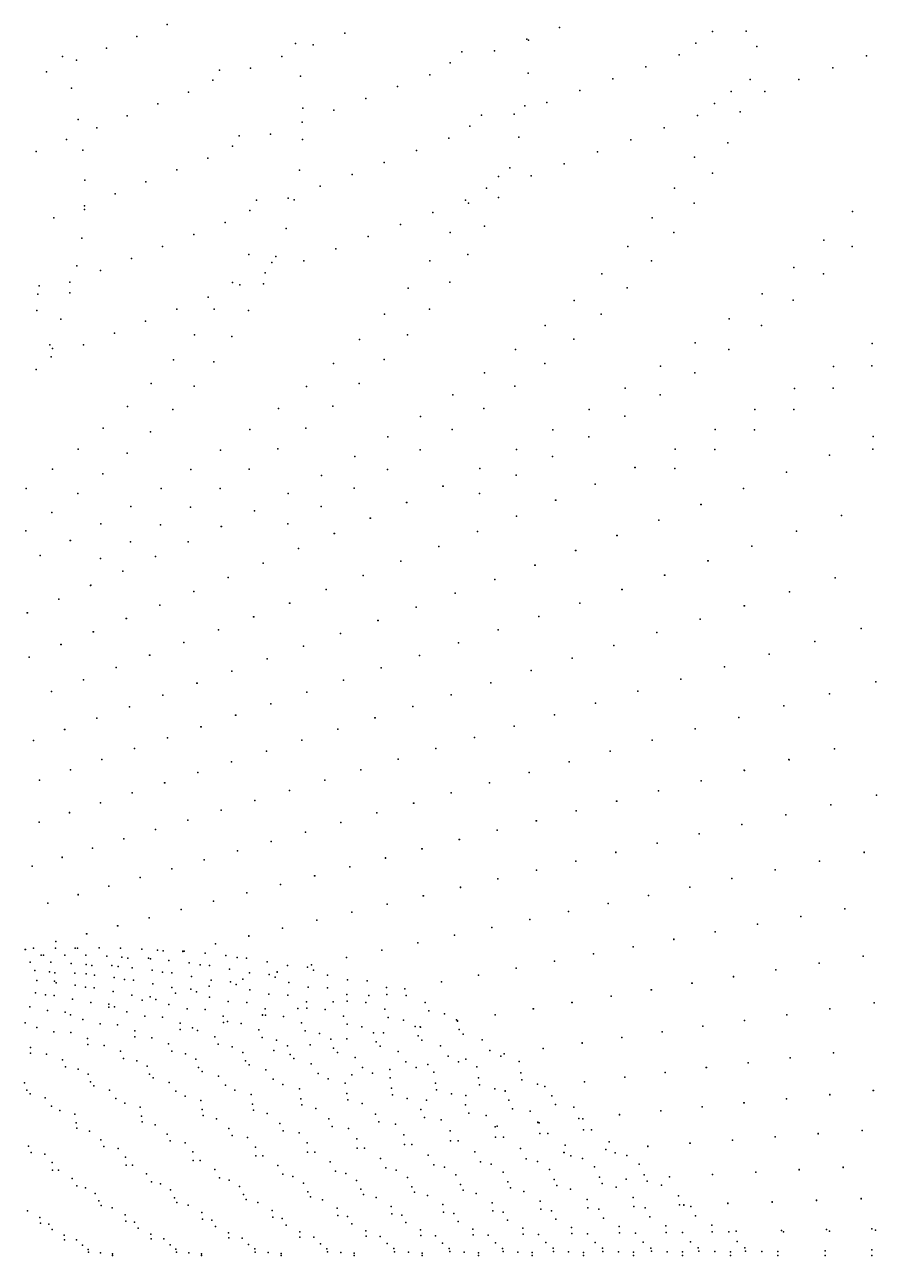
# Model space of a CAD drawing. Extents: x 0 to 4.6, y -1.66 to 1.66.
# Drawn here: x 1.151 to 1.725, y 0 to 0.83 of the extents above; entities that cross this region are included whole.
import ezdxf

# ---------------------------------------------------------------- set-up
doc = ezdxf.new("R2010")
doc.units = 0
doc.layers.get('0').update_dxf_attribs({"linetype": 'CONTINUOUS'})

msp = doc.modelspace()

# ---------------------------------------------------------------- linework, layer by layer
at = {"color": 2}
for p in [(1.24703, 0.82983, 12.756), (1.2265, 0.82186, 12.756), (1.36673, 0.82417, 13.456), (1.51153, 0.82781, 14.156), (1.61478, 0.82523, 14.856), (1.63733, 0.82544, 14.856), (1.20608, 0.81388, 12.756), (1.33355, 0.81707, 17.656), (1.34548, 0.81626, 13.456), (1.48954, 0.81995, 14.156), (1.49075, 0.81936, 19.056), (1.60351, 0.81742, 14.856), (1.64464, 0.8151, 20.456), (1.17638, 0.80829, 16.256), (1.18576, 0.8059, 12.756), (1.32432, 0.80835, 13.456), (1.44581, 0.81154, 14.156), (1.46764, 0.81209, 14.156), (1.59229, 0.8094, 14.856), (1.7187, 0.80871, 15.556), (1.16555, 0.79791, 12.756), (1.28229, 0.79917, 13.456), (1.30325, 0.80043, 13.456), (1.43793, 0.80408, 14.156), (1.49045, 0.79699, 19.756), (1.56987, 0.80139, 14.856), (1.69578, 0.80074, 15.556), (1.27789, 0.79242, 13.456), (1.33693, 0.79507, 18.356), (1.42407, 0.79606, 14.156), (1.54753, 0.79338, 14.856), (1.64008, 0.79277, 21.156), (1.67292, 0.79279, 15.556), (1.18249, 0.7869, 16.956), (1.26142, 0.78439, 13.456), (1.40241, 0.78805, 14.156), (1.52526, 0.78539, 14.856), (1.62739, 0.78463, 15.556), (1.65012, 0.78484, 15.556), (1.24066, 0.77636, 13.456), (1.33852, 0.77351, 19.056), (1.35938, 0.77204, 14.156), (1.38085, 0.78004, 14.156), (1.48821, 0.77517, 20.456), (1.50308, 0.7774, 14.856), (1.61604, 0.77667, 15.556), (1.18706, 0.76587, 17.656), (1.22, 0.76833, 13.456), (1.338, 0.76404, 14.156), (1.45894, 0.76886, 14.856), (1.48097, 0.76943, 14.856), (1.60472, 0.76849, 15.556), (1.6335, 0.77107, 21.856), (1.19945, 0.76031, 13.456), (1.31672, 0.75606, 14.156), (1.451, 0.7613, 14.856), (1.58213, 0.76034, 15.556), (1.17901, 0.7523, 13.456), (1.2911, 0.74798, 14.156), (1.29553, 0.75479, 14.156), (1.33825, 0.75239, 19.756), (1.437, 0.75317, 14.856), (1.48408, 0.75394, 21.156), (1.55961, 0.7522, 15.556), (1.625, 0.75002, 22.556), (1.15867, 0.74429, 13.456), (1.19007, 0.74524, 18.356), (1.27445, 0.73989, 14.156), (1.41515, 0.74505, 14.856), (1.53717, 0.74408, 15.556), (1.60263, 0.74036, 23.956), (1.25347, 0.73181, 14.156), (1.33624, 0.7318, 20.456), (1.39339, 0.73695, 14.856), (1.47813, 0.73331, 21.856), (1.51481, 0.73598, 15.556), (1.19149, 0.72503, 19.056), (1.2326, 0.72374, 14.156), (1.37172, 0.72887, 14.856), (1.47033, 0.72733, 15.556), (1.49253, 0.7279, 15.556), (1.61467, 0.72963, 23.256), (1.21184, 0.71569, 14.156), (1.35015, 0.7208, 14.856), (1.46233, 0.71966, 15.556), (1.58901, 0.71953, 24.656), (1.19119, 0.70765, 14.156), (1.3073, 0.71147, 14.856), (1.32868, 0.71275, 14.856), (1.33253, 0.71176, 21.156), (1.44822, 0.71143, 15.556), (1.45019, 0.70946, 23.956), (1.47044, 0.71329, 22.556), (1.60229, 0.70952, 23.956), (1.17065, 0.69963, 14.156), (1.19124, 0.70523, 19.756), (1.30282, 0.70461, 14.856), (1.4262, 0.70323, 15.556), (1.57394, 0.69949, 25.356), (1.70915, 0.70388, 26.056), (1.28603, 0.69647, 14.856), (1.32719, 0.69228, 21.856), (1.40427, 0.69505, 15.556), (1.43787, 0.68965, 24.656), (1.46109, 0.69389, 23.256), (1.58867, 0.68971, 24.656), (1.18946, 0.68593, 20.456), (1.26486, 0.68835, 14.856), (1.38244, 0.68689, 15.556), (1.68989, 0.68457, 26.756), (1.22285, 0.67217, 14.856), (1.2438, 0.68025, 14.856), (1.3021, 0.67478, 23.956), (1.32028, 0.67338, 22.556), (1.36069, 0.67876, 15.556), (1.44985, 0.67483, 23.956), (1.55756, 0.68021, 26.056), (1.70886, 0.68026, 26.056), (1.18616, 0.66715, 21.156), (1.20201, 0.66412, 14.856), (1.31751, 0.66937, 15.556), (1.33905, 0.67066, 15.556), (1.42423, 0.67058, 25.356), (1.5736, 0.67063, 25.356), (1.66952, 0.66602, 27.456), (1.18128, 0.65609, 14.856), (1.29104, 0.65603, 24.656), (1.313, 0.66247, 15.556), (1.43753, 0.65609, 24.656), (1.54002, 0.66169, 26.756), (1.68961, 0.66173, 26.756), (1.15971, 0.64802, 14.856), (1.16067, 0.65369, 14.856), (1.1814, 0.64889, 21.856), (1.29607, 0.65428, 15.556), (1.31189, 0.65506, 23.256), (1.40941, 0.65222, 26.056), (1.55723, 0.65228, 26.056), (1.64817, 0.64831, 28.156), (1.27474, 0.64613, 15.556), (1.52145, 0.64389, 27.456), (1.66924, 0.64394, 27.456), (1.15907, 0.63706, 23.956), (1.17525, 0.63117, 22.556), (1.25351, 0.638, 15.556), (1.27879, 0.63798, 25.356), (1.30176, 0.63712, 23.956), (1.39354, 0.63458, 26.756), (1.4239, 0.63803, 25.356), (1.53969, 0.63463, 26.756), (1.62599, 0.63144, 28.856), (1.2324, 0.62991, 15.556), (1.50199, 0.62689, 28.156), (1.64789, 0.62694, 28.156), (1.21139, 0.62185, 15.556), (1.26549, 0.6206, 26.056), (1.2907, 0.61949, 24.656), (1.37674, 0.61761, 27.456), (1.40908, 0.62065, 26.056), (1.52113, 0.61766, 27.456), (1.60312, 0.61522, 29.556), (1.72236, 0.61478, 30.256), (1.16778, 0.61401, 23.256), (1.16973, 0.61142, 15.556), (1.1905, 0.61382, 15.556), (1.48178, 0.61068, 28.856), (1.62571, 0.61072, 28.856), (1.16877, 0.60576, 15.556), (1.25124, 0.60389, 26.756), (1.27846, 0.6025, 25.356), (1.35913, 0.6014, 28.156), (1.39321, 0.60394, 26.756), (1.50167, 0.60145, 28.156), (1.57969, 0.59964, 30.256), (1.69633, 0.59932, 30.956), (1.7221, 0.59967, 30.256), (1.15868, 0.5972, 23.956), (1.46094, 0.5951, 29.556), (1.60285, 0.59514, 29.556), (1.23615, 0.58782, 27.456), (1.26515, 0.58614, 26.056), (1.34084, 0.58594, 28.856), (1.37641, 0.58787, 27.456), (1.48146, 0.58599, 28.856), (1.55581, 0.58465, 30.956), (1.66994, 0.58454, 31.656), (1.69607, 0.58468, 30.956), (1.43958, 0.58011, 30.256), (1.57942, 0.58015, 30.256), (1.22034, 0.57246, 28.156), (1.2509, 0.57041, 26.756), (1.32198, 0.57106, 29.556), (1.35881, 0.5725, 28.156), (1.41783, 0.56569, 30.956), (1.46063, 0.57111, 29.556), (1.5316, 0.57032, 31.656), (1.55555, 0.56573, 30.956), (1.64329, 0.5704, 32.356), (1.66968, 0.57035, 31.656), (1.20392, 0.5578, 28.856), (1.30266, 0.55675, 30.256), (1.34052, 0.55784, 28.856), (1.43928, 0.5568, 30.256), (1.50716, 0.5566, 32.356), (1.61647, 0.55676, 33.056), (1.64303, 0.55663, 32.356), (1.23582, 0.55527, 27.456), (1.39577, 0.55189, 31.656), (1.53135, 0.55193, 31.656), (1.723, 0.5522, 33.756), (1.18698, 0.54369, 29.556), (1.22002, 0.54081, 28.156), (1.28297, 0.54298, 30.956), (1.32167, 0.54373, 29.556), (1.41753, 0.54302, 30.956), (1.48257, 0.54336, 33.056), (1.58958, 0.5436, 33.756), (1.61622, 0.54339, 33.056), (1.69361, 0.53957, 34.456), (1.6937, 0.53958, 34.456), (1.72276, 0.54363, 33.756), (1.37349, 0.53868, 32.356), (1.50691, 0.53872, 32.356), (1.56244, 0.53124, 34.456), (1.56253, 0.53124, 34.456), (1.16963, 0.53011, 30.256), (1.2036, 0.52699, 28.856), (1.26301, 0.5298, 31.656), (1.30235, 0.53015, 30.256), (1.35108, 0.52593, 33.056), (1.39547, 0.52984, 31.656), (1.4579, 0.53058, 33.756), (1.48232, 0.52597, 33.056), (1.58933, 0.53061, 33.756), (1.66455, 0.52818, 35.156), (1.66464, 0.52818, 35.156), (1.15196, 0.51704, 30.956), (1.24285, 0.51717, 32.356), (1.28267, 0.51708, 30.956), (1.3732, 0.51721, 32.356), (1.43299, 0.51856, 34.456), (1.43309, 0.51857, 34.456), (1.53563, 0.52005, 35.156), (1.53572, 0.52006, 35.156), (1.63564, 0.51706, 35.856), (1.63573, 0.51706, 35.856), (1.18667, 0.5137, 29.556), (1.3286, 0.51361, 33.756), (1.4084, 0.50766, 35.156), (1.4085, 0.50767, 35.156), (1.45766, 0.51364, 33.756), (1.50896, 0.50914, 35.856), (1.50905, 0.50915, 35.856), (1.60693, 0.5062, 36.556), (1.60701, 0.50621, 36.556), (1.16932, 0.5009, 30.256), (1.22257, 0.50497, 33.056), (1.26271, 0.50457, 31.656), (1.30584, 0.50201, 34.456), (1.30594, 0.50203, 34.456), (1.35079, 0.50501, 33.056), (1.48247, 0.49848, 36.556), (1.48256, 0.49849, 36.556), (1.70169, 0.4988, 37.256), (1.70174, 0.4988, 37.256), (1.20223, 0.49318, 33.756), (1.24256, 0.49257, 32.356), (1.28344, 0.49147, 35.156), (1.28353, 0.49148, 35.156), (1.32832, 0.49322, 33.756), (1.38394, 0.49702, 35.856), (1.38403, 0.49703, 35.856), (1.57846, 0.49563, 37.256), (1.57854, 0.49563, 37.256), (1.15165, 0.48858, 30.956), (1.18161, 0.48207, 34.456), (1.18171, 0.48209, 34.456), (1.35965, 0.48663, 36.556), (1.35974, 0.48665, 36.556), (1.45621, 0.4881, 37.256), (1.4563, 0.4881, 37.256), (1.55025, 0.48532, 37.956), (1.55034, 0.48532, 37.956), (1.67128, 0.48838, 37.956), (1.67133, 0.48838, 37.956), (1.22228, 0.48099, 33.056), (1.26115, 0.48117, 35.856), (1.26124, 0.48119, 35.856), (1.33556, 0.47651, 37.256), (1.33565, 0.47652, 37.256), (1.43019, 0.47796, 37.956), (1.43028, 0.47797, 37.956), (1.5224, 0.47524, 38.656), (1.52249, 0.47524, 38.656), (1.64126, 0.4782, 38.656), (1.64131, 0.4782, 38.656), (1.16133, 0.47194, 35.156), (1.16143, 0.47196, 35.156), (1.20195, 0.46979, 33.756), (1.23901, 0.47112, 36.556), (1.2391, 0.47113, 36.556), (1.3117, 0.46664, 37.956), (1.31178, 0.46665, 37.956), (1.4045, 0.46806, 38.656), (1.40458, 0.46807, 38.656), (1.49496, 0.4654, 39.356), (1.49504, 0.4654, 39.356), (1.61168, 0.46826, 39.356), (1.61172, 0.46826, 39.356), (1.21706, 0.46132, 37.256), (1.21714, 0.46134, 37.256), (1.28813, 0.45698, 38.656), (1.28822, 0.45699, 38.656), (1.37918, 0.45839, 39.356), (1.37926, 0.4584, 39.356), (1.58248, 0.45857, 40.056), (1.58253, 0.45857, 40.056), (1.69746, 0.45683, 40.056), (1.69751, 0.45683, 40.056), (1.19531, 0.45177, 37.956), (1.1954, 0.45178, 37.956), (1.3542, 0.44896, 40.056), (1.35428, 0.44896, 40.056), (1.46788, 0.4558, 40.056), (1.46796, 0.4558, 40.056), (1.55368, 0.44906, 40.756), (1.55373, 0.44906, 40.756), (1.17384, 0.44242, 38.656), (1.17392, 0.44244, 38.656), (1.26492, 0.44755, 39.356), (1.265, 0.44756, 39.356), (1.44117, 0.44638, 40.756), (1.44125, 0.44638, 40.756), (1.66657, 0.44732, 40.756), (1.66662, 0.44732, 40.756), (1.15268, 0.4333, 39.356), (1.15276, 0.43331, 39.356), (1.242, 0.43835, 40.056), (1.24208, 0.43836, 40.056), (1.32955, 0.4397, 40.756), (1.32964, 0.43971, 40.756), (1.41487, 0.43715, 41.456), (1.41495, 0.43716, 41.456), (1.52533, 0.43975, 41.456), (1.52538, 0.43975, 41.456), (1.63616, 0.43801, 41.456), (1.63621, 0.43801, 41.456), (1.2194, 0.42932, 40.756), (1.21948, 0.42933, 40.756), (1.30529, 0.43063, 41.456), (1.30537, 0.43064, 41.456), (1.38913, 0.42816, 42.156), (1.38921, 0.42817, 42.156), (1.49758, 0.43068, 42.156), (1.49763, 0.43068, 42.156), (1.60639, 0.42894, 42.156), (1.60644, 0.42893, 42.156), (1.19715, 0.42048, 41.456), (1.19723, 0.42049, 41.456), (1.28155, 0.4218, 42.156), (1.28162, 0.4218, 42.156), (1.36379, 0.41934, 42.856), (1.36386, 0.41934, 42.856), (1.47026, 0.42177, 42.856), (1.47031, 0.42177, 42.856), (1.57709, 0.42003, 42.856), (1.57713, 0.42003, 42.856), (1.71502, 0.42276, 42.156), (1.71507, 0.42275, 42.156), (1.17537, 0.41186, 42.156), (1.17545, 0.41187, 42.156), (1.25817, 0.41312, 42.856), (1.25824, 0.41313, 42.856), (1.33884, 0.41067, 43.556), (1.33892, 0.41068, 43.556), (1.44337, 0.41303, 43.556), (1.44341, 0.41303, 43.556), (1.54824, 0.41128, 43.556), (1.54828, 0.41128, 43.556), (1.68374, 0.41393, 42.856), (1.68378, 0.41393, 42.856), (1.15393, 0.4034, 42.856), (1.15401, 0.40341, 42.856), (1.23515, 0.4046, 43.556), (1.23523, 0.40461, 43.556), (1.31443, 0.4022, 44.256), (1.3145, 0.4022, 44.256), (1.41705, 0.40447, 44.256), (1.41709, 0.40448, 44.256), (1.52001, 0.40273, 44.256), (1.52005, 0.40273, 44.256), (1.65294, 0.40527, 43.556), (1.65298, 0.40526, 43.556), (1.21263, 0.39627, 44.256), (1.2127, 0.39628, 44.256), (1.29054, 0.3939, 44.956), (1.29061, 0.39391, 44.956), (1.3913, 0.3961, 44.956), (1.39134, 0.3961, 44.956), (1.49238, 0.39436, 44.956), (1.49242, 0.39436, 44.956), (1.6228, 0.3968, 44.256), (1.62284, 0.3968, 44.256), (1.19059, 0.38811, 44.956), (1.19066, 0.38812, 44.956), (1.26704, 0.38575, 45.656), (1.26711, 0.38575, 45.656), (1.36596, 0.38788, 45.656), (1.366, 0.38788, 45.656), (1.46521, 0.38613, 45.656), (1.46525, 0.38613, 45.656), (1.59331, 0.38851, 44.956), (1.59334, 0.3885, 44.956), (1.72494, 0.38665, 44.256), (1.72498, 0.38664, 44.256), (1.16891, 0.3801, 45.656), (1.16899, 0.3801, 45.656), (1.24399, 0.37773, 46.356), (1.24405, 0.37774, 46.356), (1.34111, 0.37979, 46.356), (1.34115, 0.37979, 46.356), (1.43855, 0.37804, 46.356), (1.43859, 0.37804, 46.356), (1.5643, 0.38036, 45.656), (1.56433, 0.38035, 45.656), (1.69359, 0.37852, 44.956), (1.69363, 0.37851, 44.956), (1.22156, 0.36991, 47.056), (1.22163, 0.36992, 47.056), (1.31693, 0.3719, 47.056), (1.31697, 0.3719, 47.056), (1.41261, 0.37015, 47.056), (1.41265, 0.37015, 47.056), (1.53583, 0.37235, 46.356), (1.53587, 0.37234, 46.356), (1.66275, 0.37054, 45.656), (1.66279, 0.37053, 45.656), (1.19951, 0.36222, 47.756), (1.19957, 0.36223, 47.756), (1.29315, 0.36414, 47.756), (1.29319, 0.36414, 47.756), (1.38711, 0.36239, 47.756), (1.38715, 0.36239, 47.756), (1.48091, 0.35685, 47.756), (1.48095, 0.35684, 47.756), (1.50814, 0.36454, 47.056), (1.50818, 0.36453, 47.056), (1.63249, 0.36269, 46.356), (1.63253, 0.36268, 46.356), (1.17784, 0.35464, 48.456), (1.1779, 0.35464, 48.456), (1.24715, 0.34903, 49.156), (1.24718, 0.34903, 49.156), (1.26979, 0.35648, 48.456), (1.26983, 0.35648, 48.456), (1.36205, 0.35473, 48.456), (1.36209, 0.35473, 48.456), (1.45416, 0.34926, 48.456), (1.45419, 0.34925, 48.456), (1.60306, 0.35503, 47.056), (1.6031, 0.35502, 47.056), (1.15683, 0.34725, 49.156), (1.15689, 0.34726, 49.156), (1.22487, 0.34169, 49.856), (1.22491, 0.34169, 49.856), (1.33776, 0.34727, 49.156), (1.3378, 0.34727, 49.156), (1.42823, 0.34187, 49.156), (1.42826, 0.34186, 49.156), (1.57412, 0.34749, 47.756), (1.57416, 0.34748, 47.756), (1.69693, 0.34153, 47.056), (1.69697, 0.34152, 47.056), (1.20299, 0.33444, 50.556), (1.20303, 0.33444, 50.556), (1.2904, 0.33268, 50.556), (1.29043, 0.33268, 50.556), (1.31387, 0.33993, 49.856), (1.31391, 0.33993, 49.856), (1.40272, 0.3346, 49.856), (1.40275, 0.33459, 49.856), (1.51812, 0.33281, 49.156), (1.51815, 0.3328, 49.156), (1.54568, 0.34005, 48.456), (1.54572, 0.34004, 48.456), (1.66629, 0.33424, 47.756), (1.66633, 0.33422, 47.756), (1.1818, 0.32739, 51.256), (1.18183, 0.32739, 51.256), (1.26767, 0.32562, 51.256), (1.2677, 0.32562, 51.256), (1.37766, 0.32741, 50.556), (1.37769, 0.3274, 50.556), (1.49101, 0.32569, 49.856), (1.49104, 0.32567, 49.856), (1.63619, 0.32704, 48.456), (1.63622, 0.32702, 48.456), (1.16094, 0.32044, 51.956), (1.16098, 0.32044, 51.956), (1.24529, 0.31867, 51.956), (1.24533, 0.31866, 51.956), (1.35339, 0.32042, 51.256), (1.35342, 0.32041, 51.256), (1.46437, 0.31863, 50.556), (1.4644, 0.31862, 50.556), (1.60701, 0.32003, 49.156), (1.60705, 0.32001, 49.156), (1.22335, 0.3118, 52.656), (1.22339, 0.3118, 52.656), (1.32951, 0.31352, 51.956), (1.32954, 0.31351, 51.956), (1.43857, 0.31178, 51.256), (1.43861, 0.31177, 51.256), (1.57831, 0.31312, 49.856), (1.57835, 0.31311, 49.856), (1.72523, 0.3104, 48.456), (1.72526, 0.31038, 48.456), (1.20206, 0.30511, 53.356), (1.20209, 0.30511, 53.356), (1.28335, 0.30008, 53.356), (1.28338, 0.30007, 53.356), (1.30608, 0.30671, 52.656), (1.30611, 0.3067, 52.656), (1.41318, 0.30501, 51.956), (1.41322, 0.305, 51.956), (1.52281, 0.29965, 51.256), (1.52284, 0.29963, 51.256), (1.55011, 0.30629, 50.556), (1.55015, 0.30628, 50.556), (1.69446, 0.30371, 49.156), (1.69449, 0.30368, 49.156), (1.16057, 0.292, 54.756), (1.1606, 0.29199, 54.756), (1.18109, 0.2985, 54.056), (1.18112, 0.29849, 54.056), (1.26096, 0.29352, 54.056), (1.26099, 0.29351, 54.056), (1.36412, 0.29182, 53.356), (1.36415, 0.29181, 53.356), (1.38828, 0.29833, 52.656), (1.38832, 0.29832, 52.656), (1.49593, 0.29309, 51.956), (1.49597, 0.29308, 51.956), (1.63447, 0.29058, 50.556), (1.6345, 0.29056, 50.556), (1.6642, 0.29711, 49.856), (1.66423, 0.29708, 49.856), (1.23906, 0.28707, 54.756), (1.23909, 0.28706, 54.756), (1.34032, 0.28539, 54.056), (1.34035, 0.28538, 54.056), (1.46958, 0.28662, 52.656), (1.46961, 0.28661, 52.656), (1.60568, 0.28423, 51.256), (1.60571, 0.28421, 51.256), (1.19666, 0.27451, 56.156), (1.19669, 0.2745, 56.156), (1.21771, 0.28077, 55.456), (1.21774, 0.28076, 55.456), (1.31704, 0.27906, 54.756), (1.31707, 0.27905, 54.756), (1.4188, 0.27408, 54.056), (1.41884, 0.27406, 54.056), (1.444, 0.28032, 53.356), (1.44403, 0.2803, 53.356), (1.57734, 0.27797, 51.956), (1.57737, 0.27794, 51.956), (1.17612, 0.26839, 56.856), (1.17615, 0.26838, 56.856), (1.27197, 0.26673, 56.156), (1.272, 0.26672, 56.156), (1.29435, 0.27287, 55.456), (1.29438, 0.27286, 55.456), (1.39416, 0.26794, 54.756), (1.39419, 0.26793, 54.756), (1.52258, 0.26575, 53.356), (1.52261, 0.26572, 53.356), (1.54955, 0.27178, 52.656), (1.54958, 0.27175, 52.656), (1.6868, 0.26578, 51.256), (1.6868, 0.26575, 51.256), (1.71704, 0.27176, 50.556), (1.71705, 0.27173, 50.556), (1.15597, 0.26237, 57.556), (1.156, 0.26236, 57.556), (1.25014, 0.26072, 56.856), (1.25017, 0.26071, 56.856), (1.37014, 0.26194, 55.456), (1.37017, 0.26193, 55.456), (1.49601, 0.25978, 54.056), (1.49604, 0.25975, 54.056), (1.65703, 0.25987, 51.956), (1.65703, 0.25985, 51.956), (1.22872, 0.25481, 57.556), (1.22875, 0.2548, 57.556), (1.32334, 0.25016, 56.856), (1.32337, 0.25014, 56.856), (1.34645, 0.25598, 56.156), (1.34648, 0.25597, 56.156), (1.47003, 0.25391, 54.756), (1.47006, 0.25388, 54.756), (1.62783, 0.25404, 52.656), (1.62784, 0.25401, 52.656), (1.18695, 0.24321, 58.956), (1.18698, 0.2432, 58.956), (1.20758, 0.24894, 58.256), (1.20761, 0.24893, 58.256), (1.30067, 0.24442, 57.556), (1.3007, 0.24441, 57.556), (1.41973, 0.24247, 56.156), (1.41975, 0.24245, 56.156), (1.4447, 0.24817, 55.456), (1.44473, 0.24815, 55.456), (1.57159, 0.24273, 54.056), (1.5716, 0.24271, 54.056), (1.5995, 0.24835, 53.356), (1.59951, 0.24833, 53.356), (1.16658, 0.23753, 59.656), (1.16661, 0.23752, 59.656), (1.25646, 0.23317, 58.956), (1.25648, 0.23316, 58.956), (1.27829, 0.23873, 58.256), (1.27832, 0.23872, 58.256), (1.39536, 0.23689, 56.856), (1.39538, 0.23687, 56.856), (1.5443, 0.23719, 54.756), (1.5443, 0.23717, 54.756), (1.70404, 0.23376, 52.656), (1.70405, 0.23373, 52.656), (1.23489, 0.22766, 59.656), (1.23492, 0.22765, 59.656), (1.34785, 0.22596, 58.256), (1.34788, 0.22593, 58.256), (1.37145, 0.2314, 57.556), (1.37148, 0.23138, 57.556), (1.49145, 0.22641, 56.156), (1.49146, 0.22639, 56.156), (1.51769, 0.23178, 55.456), (1.51769, 0.23176, 55.456), (1.67438, 0.22849, 53.356), (1.67439, 0.22846, 53.356), (1.19267, 0.21686, 61.056), (1.1927, 0.21685, 61.056), (1.21358, 0.22221, 60.356), (1.21361, 0.2222, 60.356), (1.32483, 0.22063, 58.956), (1.32486, 0.22061, 58.956), (1.44074, 0.21597, 57.556), (1.44075, 0.21595, 57.556), (1.46585, 0.22115, 56.856), (1.46586, 0.22113, 56.856), (1.61659, 0.21813, 54.756), (1.6166, 0.21811, 54.756), (1.64517, 0.22327, 54.056), (1.64518, 0.22324, 54.056), (1.17191, 0.21153, 61.756), (1.17193, 0.21152, 61.756), (1.27962, 0.21014, 60.356), (1.27965, 0.21012, 60.356), (1.30209, 0.21536, 59.656), (1.30212, 0.21534, 59.656), (1.41594, 0.21083, 58.256), (1.41595, 0.21081, 58.256), (1.56127, 0.20813, 56.156), (1.56128, 0.2081, 56.156), (1.58874, 0.21311, 55.456), (1.58875, 0.21309, 55.456), (1.15133, 0.20627, 62.456), (1.15136, 0.20626, 62.456), (1.15686, 0.20705, 65.256), (1.16207, 0.20252, 65.956), (1.16358, 0.20252, 65.956), (1.1717, 0.20709, 65.256), (1.17792, 0.20252, 65.956), (1.18489, 0.20717, 65.256), (1.18643, 0.20724, 65.256), (1.19216, 0.20242, 65.956), (1.20105, 0.20729, 65.256), (1.20631, 0.20174, 65.956), (1.21557, 0.2072, 65.256), (1.21647, 0.20104, 65.956), (1.22035, 0.20034, 65.956), (1.22999, 0.20655, 65.256), (1.23429, 0.20029, 65.956), (1.23568, 0.19992, 61.756), (1.2357, 0.1999, 61.756), (1.24036, 0.20589, 65.256), (1.24431, 0.20524, 65.256), (1.25758, 0.20502, 61.056), (1.2576, 0.20499, 61.056), (1.25852, 0.20519, 65.256), (1.27263, 0.2037, 65.256), (1.28664, 0.20217, 65.256), (1.29408, 0.20091, 65.256), (1.30054, 0.20046, 65.256), (1.36788, 0.20083, 59.656), (1.36788, 0.20081, 59.656), (1.39176, 0.20581, 58.956), (1.39177, 0.20579, 58.956), (1.53448, 0.20325, 56.856), (1.53448, 0.20322, 56.856), (1.71639, 0.20173, 54.056), (1.71642, 0.2017, 54.056), (1.15452, 0.19772, 66.656), (1.15782, 0.19199, 67.356), (1.16758, 0.19121, 67.356), (1.16848, 0.19762, 66.656), (1.18234, 0.1969, 66.656), (1.1923, 0.19616, 66.656), (1.1961, 0.19541, 66.656), (1.20976, 0.19536, 66.656), (1.21398, 0.19488, 62.456), (1.21401, 0.19486, 62.456), (1.22332, 0.19384, 66.656), (1.23679, 0.19228, 66.656), (1.24394, 0.19096, 66.656), (1.24812, 0.19878, 65.956), (1.26186, 0.19723, 65.956), (1.26915, 0.19594, 65.956), (1.2755, 0.1955, 65.956), (1.28903, 0.19305, 65.956), (1.31434, 0.19799, 65.256), (1.32111, 0.19107, 61.056), (1.32111, 0.19105, 61.056), (1.32804, 0.19549, 65.256), (1.34164, 0.19439, 65.256), (1.34427, 0.19591, 60.356), (1.34428, 0.19589, 60.356), (1.34573, 0.1924, 65.256), (1.48223, 0.19368, 58.256), (1.48224, 0.19365, 58.256), (1.50819, 0.19844, 57.556), (1.5082, 0.19842, 57.556), (1.65752, 0.19248, 55.456), (1.65755, 0.19245, 55.456), (1.68658, 0.19706, 54.756), (1.68661, 0.19702, 54.756), (1.15909, 0.18531, 68.056), (1.17096, 0.18492, 63.856), (1.17098, 0.1849, 63.856), (1.1713, 0.19042, 67.356), (1.17208, 0.18377, 68.056), (1.18468, 0.19037, 67.356), (1.19245, 0.18989, 63.156), (1.19247, 0.18987, 63.156), (1.19796, 0.18884, 67.356), (1.21114, 0.18726, 67.356), (1.21814, 0.18593, 67.356), (1.22423, 0.18549, 67.356), (1.23722, 0.18307, 67.356), (1.25015, 0.19053, 66.656), (1.26342, 0.18809, 66.656), (1.27659, 0.1856, 66.656), (1.28965, 0.18449, 66.656), (1.29359, 0.18257, 66.656), (1.29811, 0.18626, 61.756), (1.29811, 0.18624, 61.756), (1.30246, 0.19055, 65.956), (1.3158, 0.18944, 65.956), (1.31981, 0.18749, 65.956), (1.32903, 0.18399, 65.956), (1.35513, 0.18886, 65.256), (1.36851, 0.18577, 65.256), (1.3818, 0.18517, 65.256), (1.43192, 0.1844, 59.656), (1.43192, 0.18437, 59.656), (1.45692, 0.18901, 58.956), (1.45693, 0.18899, 58.956), (1.60091, 0.18349, 56.856), (1.60093, 0.18346, 56.856), (1.62887, 0.18794, 56.156), (1.62889, 0.18791, 56.156), (1.15817, 0.17703, 68.756), (1.16486, 0.17566, 68.756), (1.17069, 0.17524, 68.756), (1.18498, 0.18218, 68.056), (1.19183, 0.18083, 68.056), (1.19779, 0.1804, 68.056), (1.2105, 0.17799, 68.056), (1.22311, 0.17552, 68.056), (1.23563, 0.17442, 68.056), (1.25012, 0.18059, 67.356), (1.25269, 0.1768, 63.156), (1.2527, 0.17679, 63.156), (1.26291, 0.17948, 67.356), (1.26677, 0.17759, 67.356), (1.27531, 0.18151, 62.456), (1.27532, 0.18149, 62.456), (1.30262, 0.17911, 66.656), (1.31549, 0.17607, 66.656), (1.32826, 0.1755, 66.656), (1.34216, 0.18092, 65.956), (1.35519, 0.18034, 65.956), (1.36811, 0.17581, 65.956), (1.38296, 0.17533, 61.056), (1.38296, 0.17531, 61.056), (1.39498, 0.18056, 65.256), (1.39513, 0.17597, 65.256), (1.4072, 0.17982, 60.356), (1.40721, 0.1798, 60.356), (1.40806, 0.17523, 65.256), (1.5464, 0.17477, 58.256), (1.54643, 0.17474, 58.256), (1.57348, 0.17912, 57.556), (1.57351, 0.17909, 57.556), (1.1543, 0.16755, 69.456), (1.18311, 0.17286, 68.756), (1.19544, 0.1704, 68.756), (1.20756, 0.16746, 64.556), (1.20757, 0.16744, 64.556), (1.20767, 0.16929, 68.756), (1.21136, 0.16747, 68.756), (1.23011, 0.17211, 63.856), (1.23012, 0.17209, 63.856), (1.23941, 0.17256, 68.056), (1.24806, 0.1692, 68.056), (1.26039, 0.16622, 68.056), (1.27561, 0.17418, 67.356), (1.28821, 0.17117, 67.356), (1.30072, 0.17061, 67.356), (1.31313, 0.16625, 67.356), (1.33502, 0.16646, 62.456), (1.33503, 0.16643, 62.456), (1.34093, 0.17106, 66.656), (1.34108, 0.16661, 66.656), (1.35888, 0.17087, 61.756), (1.35889, 0.17085, 61.756), (1.36826, 0.1713, 65.956), (1.38094, 0.17056, 65.956), (1.42103, 0.1705, 65.256), (1.49391, 0.16631, 59.656), (1.49393, 0.16628, 59.656), (1.51999, 0.17052, 58.956), (1.52002, 0.17049, 58.956), (1.69391, 0.16625, 56.156), (1.69391, 0.1662, 56.156), (1.72371, 0.17031, 55.456), (1.72371, 0.17025, 55.456), (1.16633, 0.16511, 69.456), (1.17826, 0.16401, 69.456), (1.18186, 0.16221, 69.456), (1.19011, 0.15896, 69.456), (1.21982, 0.16416, 68.756), (1.23187, 0.16122, 68.756), (1.24383, 0.16069, 68.756), (1.27262, 0.16568, 68.056), (1.28476, 0.1614, 68.056), (1.2877, 0.15774, 63.856), (1.28771, 0.15771, 63.856), (1.31134, 0.16209, 63.156), (1.31134, 0.16207, 63.156), (1.31327, 0.16188, 67.356), (1.32544, 0.16117, 67.356), (1.3535, 0.16589, 66.656), (1.36597, 0.16136, 66.656), (1.39366, 0.16593, 65.956), (1.39607, 0.16046, 65.956), (1.40629, 0.15853, 65.956), (1.42349, 0.16492, 65.256), (1.4339, 0.16296, 65.256), (1.44201, 0.15873, 65.256), (1.44283, 0.15806, 61.056), (1.44285, 0.15803, 61.056), (1.46813, 0.16215, 60.356), (1.46815, 0.16212, 60.356), (1.63632, 0.15838, 57.556), (1.63632, 0.15833, 57.556), (1.66483, 0.16229, 56.856), (1.66484, 0.16223, 56.856), (1.15112, 0.15683, 70.156), (1.15916, 0.15364, 70.156), (1.17061, 0.15079, 70.156), (1.18197, 0.15028, 70.156), (1.20187, 0.15607, 69.456), (1.21354, 0.15555, 69.456), (1.22511, 0.15146, 69.456), (1.25569, 0.1565, 68.756), (1.25583, 0.15229, 68.756), (1.26409, 0.15342, 64.556), (1.2641, 0.1534, 64.556), (1.26746, 0.1516, 68.756), (1.2849, 0.15711, 68.056), (1.29681, 0.15641, 68.056), (1.30876, 0.15209, 68.056), (1.33765, 0.15674, 67.356), (1.33996, 0.1515, 67.356), (1.34977, 0.14964, 67.356), (1.36834, 0.156, 66.656), (1.37835, 0.1541, 66.656), (1.38614, 0.15008, 66.656), (1.39282, 0.14996, 62.456), (1.39284, 0.14994, 62.456), (1.41424, 0.1544, 65.956), (1.41771, 0.15399, 61.756), (1.41773, 0.15396, 61.756), (1.44396, 0.15229, 65.256), (1.58069, 0.15071, 58.956), (1.58069, 0.15066, 58.956), (1.60815, 0.1545, 58.256), (1.60816, 0.15445, 58.256), (1.19325, 0.14629, 70.156), (1.19338, 0.14225, 70.156), (1.20443, 0.14159, 70.156), (1.22525, 0.14733, 69.456), (1.2366, 0.14665, 69.456), (1.24799, 0.14255, 69.456), (1.27914, 0.14738, 68.756), (1.28135, 0.14237, 68.756), (1.31102, 0.14696, 68.056), (1.32061, 0.14513, 68.056), (1.32808, 0.14131, 68.056), (1.34345, 0.14202, 63.856), (1.34347, 0.14199, 63.856), (1.3574, 0.14571, 67.356), (1.36811, 0.14599, 63.156), (1.36813, 0.14596, 63.156), (1.38802, 0.14392, 66.656), (1.41615, 0.1481, 65.956), (1.41881, 0.14511, 65.956), (1.43123, 0.14138, 65.956), (1.44667, 0.14923, 65.256), (1.45934, 0.14541, 65.256), (1.52675, 0.14324, 60.356), (1.52675, 0.14319, 60.356), (1.55356, 0.14696, 59.656), (1.55357, 0.14691, 59.656), (1.15475, 0.14019, 70.956), (1.15488, 0.13626, 70.956), (1.16557, 0.13561, 70.956), (1.21553, 0.1376, 70.156), (1.21763, 0.13284, 70.156), (1.25015, 0.13766, 69.456), (1.2593, 0.1359, 69.456), (1.29073, 0.14058, 68.756), (1.29803, 0.13687, 68.756), (1.31882, 0.13808, 64.556), (1.31884, 0.13806, 64.556), (1.32987, 0.13544, 68.056), (1.35923, 0.1397, 67.356), (1.36179, 0.13683, 67.356), (1.37371, 0.13331, 67.356), (1.39062, 0.14099, 66.656), (1.4028, 0.13736, 66.656), (1.43641, 0.13436, 65.956), (1.46462, 0.13821, 65.256), (1.4719, 0.13427, 65.256), (1.47432, 0.13595, 61.756), (1.47433, 0.13591, 61.756), (1.50045, 0.13958, 61.056), (1.50045, 0.13954, 61.056), (1.66717, 0.13319, 58.256), (1.66719, 0.13313, 58.256), (1.69636, 0.13657, 57.556), (1.69639, 0.1365, 57.556), (1.17631, 0.13177, 70.956), (1.17835, 0.12715, 70.956), (1.18697, 0.1255, 70.956), (1.22654, 0.13113, 70.156), (1.23348, 0.12764, 70.156), (1.26642, 0.1323, 69.456), (1.26813, 0.12674, 69.456), (1.29978, 0.13115, 68.756), (1.30222, 0.12841, 68.756), (1.31362, 0.12509, 68.756), (1.33237, 0.13264, 68.056), (1.34403, 0.12922, 68.056), (1.37868, 0.12664, 67.356), (1.3971, 0.12527, 63.856), (1.3971, 0.12523, 63.856), (1.40787, 0.13051, 66.656), (1.41487, 0.12675, 66.656), (1.42274, 0.12881, 63.156), (1.42275, 0.12877, 63.156), (1.44355, 0.13051, 65.956), (1.44843, 0.13236, 62.456), (1.44844, 0.13232, 62.456), (1.45577, 0.12715, 65.956), (1.48436, 0.13081, 65.256), (1.61057, 0.12663, 59.656), (1.6106, 0.12657, 59.656), (1.6387, 0.12989, 58.956), (1.63872, 0.12983, 58.956), (1.15085, 0.1164, 71.756), (1.19368, 0.12214, 70.956), (1.19529, 0.11693, 70.956), (1.23514, 0.12224, 70.156), (1.23746, 0.11964, 70.156), (1.2483, 0.11654, 70.156), (1.27051, 0.12408, 69.456), (1.28163, 0.12086, 69.456), (1.31838, 0.11879, 68.756), (1.3489, 0.12273, 68.056), (1.3556, 0.11914, 68.056), (1.37148, 0.12176, 64.556), (1.37149, 0.12172, 64.556), (1.38553, 0.12296, 67.356), (1.39726, 0.11979, 67.356), (1.42685, 0.12348, 66.656), (1.42791, 0.11621, 66.656), (1.45685, 0.11968, 65.956), (1.48546, 0.12315, 65.256), (1.48616, 0.11835, 65.256), (1.52842, 0.11705, 61.756), (1.52845, 0.117, 61.756), (1.55551, 0.12021, 61.056), (1.55553, 0.12016, 61.056), (1.58278, 0.12339, 60.356), (1.5828, 0.12333, 60.356), (1.1524, 0.1114, 71.756), (1.15457, 0.10898, 71.756), (1.19754, 0.11442, 70.956), (1.20802, 0.11145, 70.956), (1.25281, 0.11061, 70.156), (1.28627, 0.11474, 69.456), (1.29267, 0.11134, 69.456), (1.30361, 0.10847, 69.456), (1.32493, 0.11529, 68.756), (1.33615, 0.11232, 68.756), (1.36708, 0.11607, 68.056), (1.3681, 0.10919, 68.056), (1.3983, 0.11271, 67.356), (1.39895, 0.10825, 67.356), (1.42857, 0.11163, 66.656), (1.43872, 0.10897, 66.656), (1.45753, 0.11499, 65.956), (1.46789, 0.11225, 65.956), (1.47495, 0.11084, 63.156), (1.47497, 0.11079, 63.156), (1.49671, 0.11553, 65.256), (1.50159, 0.11393, 62.456), (1.50161, 0.11387, 62.456), (1.69376, 0.10838, 58.956), (1.69378, 0.1083, 58.956), (1.72319, 0.11116, 58.256), (1.72321, 0.11108, 58.256), (1.16468, 0.10614, 71.756), (1.16889, 0.10069, 71.756), (1.2124, 0.10575, 70.956), (1.21842, 0.10257, 70.956), (1.22873, 0.09992, 70.956), (1.25904, 0.10731, 70.156), (1.2697, 0.10454, 70.156), (1.30458, 0.102, 69.456), (1.33714, 0.10564, 68.756), (1.33776, 0.10141, 68.756), (1.36873, 0.10485, 68.056), (1.37846, 0.10235, 68.056), (1.40889, 0.10567, 67.356), (1.42181, 0.1047, 64.556), (1.42183, 0.10465, 64.556), (1.44812, 0.10148, 66.656), (1.44837, 0.10776, 63.856), (1.44839, 0.1077, 63.856), (1.47748, 0.10455, 65.956), (1.50649, 0.10762, 65.256), (1.50897, 0.10174, 65.256), (1.52112, 0.10004, 65.256), (1.60778, 0.10022, 61.056), (1.6078, 0.10015, 61.056), (1.63597, 0.1029, 60.356), (1.63599, 0.10282, 60.356), (1.66469, 0.10562, 59.656), (1.66472, 0.10555, 59.656), (1.1747, 0.09763, 71.756), (1.18464, 0.09511, 71.756), (1.22965, 0.09392, 70.956), (1.27064, 0.09829, 70.156), (1.27124, 0.09431, 70.156), (1.28027, 0.09206, 70.156), (1.30519, 0.09789, 69.456), (1.31446, 0.09556, 69.456), (1.34727, 0.099, 68.756), (1.35607, 0.09214, 68.756), (1.38746, 0.09528, 68.056), (1.41809, 0.09839, 67.356), (1.42042, 0.09294, 67.356), (1.43186, 0.09139, 67.356), (1.4505, 0.09588, 66.656), (1.46218, 0.09429, 66.656), (1.47991, 0.09881, 65.956), (1.49182, 0.09716, 65.956), (1.52452, 0.09232, 63.156), (1.52454, 0.09225, 63.156), (1.52734, 0.092, 65.256), (1.55205, 0.09492, 62.456), (1.55207, 0.09486, 62.456), (1.57979, 0.09756, 61.756), (1.57981, 0.09749, 61.756), (1.18553, 0.08937, 71.756), (1.18608, 0.0857, 71.756), (1.19451, 0.08366, 71.756), (1.23022, 0.09009, 70.956), (1.23896, 0.08794, 70.956), (1.28863, 0.08565, 70.156), (1.32305, 0.08893, 69.456), (1.32522, 0.08392, 69.456), (1.3583, 0.08698, 68.756), (1.36923, 0.08554, 68.756), (1.38974, 0.08997, 68.056), (1.40093, 0.08848, 68.056), (1.43772, 0.08402, 67.356), (1.46817, 0.08669, 66.656), (1.46959, 0.08715, 64.556), (1.46961, 0.08709, 64.556), (1.49704, 0.08972, 63.856), (1.49706, 0.08966, 63.856), (1.49793, 0.08935, 65.956), (1.5277, 0.08466, 65.256), (1.53316, 0.08465, 65.256), (1.71565, 0.08427, 59.656), (1.71567, 0.0842, 59.656), (1.20231, 0.0778, 71.756), (1.24706, 0.08181, 70.956), (1.24911, 0.07715, 70.956), (1.25916, 0.07587, 70.956), (1.29075, 0.08081, 70.156), (1.30114, 0.07947, 70.156), (1.33589, 0.08253, 69.456), (1.34136, 0.07585, 69.456), (1.37484, 0.07863, 68.756), (1.40667, 0.08133, 68.056), (1.407, 0.07475, 68.056), (1.41203, 0.07474, 68.056), (1.43806, 0.07724, 67.356), (1.4432, 0.07724, 67.356), (1.46851, 0.07972, 66.656), (1.47376, 0.07972, 66.656), (1.49828, 0.08219, 65.956), (1.50363, 0.08218, 65.956), (1.54511, 0.07651, 65.256), (1.59956, 0.07564, 62.456), (1.59958, 0.07558, 62.456), (1.62815, 0.07776, 61.756), (1.62817, 0.0777, 61.756), (1.657, 0.07991, 61.056), (1.65702, 0.07985, 61.056), (1.68605, 0.08207, 60.356), (1.68607, 0.082, 60.356), (1.15338, 0.07359, 72.556), (1.15527, 0.06934, 72.556), (1.16458, 0.06819, 72.556), (1.20428, 0.07334, 71.756), (1.21398, 0.07213, 71.756), (1.26432, 0.06971, 70.956), (1.30647, 0.07303, 70.156), (1.30678, 0.06704, 70.156), (1.31144, 0.06703, 70.156), (1.34168, 0.06966, 69.456), (1.34647, 0.06965, 69.456), (1.37516, 0.07223, 68.756), (1.38008, 0.07223, 68.756), (1.42303, 0.06756, 68.056), (1.45444, 0.06982, 67.356), (1.48524, 0.07206, 66.656), (1.51458, 0.06937, 64.556), (1.5146, 0.06931, 64.556), (1.51535, 0.07428, 65.956), (1.51927, 0.0672, 65.956), (1.54287, 0.07145, 63.856), (1.54288, 0.07139, 63.856), (1.5491, 0.06923, 65.256), (1.55694, 0.06736, 65.256), (1.57118, 0.07354, 63.156), (1.5712, 0.07348, 63.156), (1.16934, 0.06263, 72.556), (1.21895, 0.06626, 71.756), (1.21924, 0.06077, 71.756), (1.22359, 0.06077, 71.756), (1.26462, 0.06397, 70.956), (1.26913, 0.06396, 70.956), (1.32166, 0.0606, 70.156), (1.35696, 0.06297, 69.456), (1.39083, 0.06529, 68.756), (1.39442, 0.05901, 68.756), (1.42671, 0.06107, 68.056), (1.43393, 0.05939, 68.056), (1.4582, 0.06313, 67.356), (1.46559, 0.0614, 67.356), (1.48908, 0.06517, 66.656), (1.49662, 0.06339, 66.656), (1.52696, 0.06537, 65.956), (1.53523, 0.0597, 65.956), (1.56538, 0.0615, 65.256), (1.70292, 0.05944, 61.056), (1.70294, 0.05935, 61.056), (1.16962, 0.05742, 72.556), (1.1738, 0.05742, 72.556), (1.18294, 0.05191, 72.556), (1.23313, 0.05494, 71.756), (1.27902, 0.05783, 70.956), (1.28233, 0.05221, 70.956), (1.28882, 0.05074, 70.956), (1.32508, 0.05474, 70.156), (1.33179, 0.0532, 70.156), (1.36047, 0.05689, 69.456), (1.36736, 0.05531, 69.456), (1.37477, 0.05056, 69.456), (1.40149, 0.05737, 68.756), (1.40908, 0.05244, 68.756), (1.4417, 0.05427, 68.056), (1.47353, 0.05609, 67.356), (1.50473, 0.0579, 66.656), (1.5079, 0.05111, 66.656), (1.53847, 0.0527, 65.956), (1.55656, 0.05149, 64.556), (1.55657, 0.05141, 64.556), (1.56868, 0.05429, 65.256), (1.57068, 0.04998, 65.256), (1.58563, 0.05306, 63.856), (1.58565, 0.05297, 63.856), (1.61473, 0.05464, 63.156), (1.61475, 0.05455, 63.156), (1.64389, 0.05622, 62.456), (1.64391, 0.05613, 62.456), (1.67327, 0.05782, 61.756), (1.67329, 0.05773, 61.756), (1.186, 0.04684, 72.556), (1.19201, 0.0455, 72.556), (1.19847, 0.04165, 72.556), (1.23631, 0.04959, 71.756), (1.24257, 0.04818, 71.756), (1.24931, 0.04409, 71.756), (1.29581, 0.04641, 70.956), (1.33901, 0.04865, 70.156), (1.34183, 0.04293, 70.156), (1.37766, 0.04462, 69.456), (1.41205, 0.04628, 68.756), (1.41385, 0.04255, 68.756), (1.44474, 0.0479, 68.056), (1.44658, 0.04405, 68.056), (1.45545, 0.04178, 68.056), (1.47664, 0.04951, 67.356), (1.47852, 0.04554, 67.356), (1.48759, 0.04318, 67.356), (1.50983, 0.04703, 66.656), (1.51909, 0.04458, 66.656), (1.54043, 0.04851, 65.956), (1.54988, 0.04597, 65.956), (1.58031, 0.04736, 65.256), (1.20099, 0.03674, 72.556), (1.20252, 0.03371, 72.556), (1.25194, 0.0389, 71.756), (1.25354, 0.03571, 71.756), (1.26123, 0.03392, 71.756), (1.29854, 0.04095, 70.956), (1.30019, 0.03761, 70.956), (1.30817, 0.03572, 70.956), (1.34354, 0.03944, 70.156), (1.35178, 0.03744, 70.156), (1.37942, 0.04101, 69.456), (1.38788, 0.03892, 69.456), (1.42252, 0.04036, 68.756), (1.4329, 0.03427, 68.756), (1.46607, 0.03545, 68.056), (1.49844, 0.03662, 67.356), (1.53017, 0.03779, 66.656), (1.56119, 0.03895, 65.956), (1.59184, 0.04011, 65.256), (1.59245, 0.03406, 65.256), (1.59532, 0.03405, 64.556), (1.59534, 0.03386, 64.556), (1.62512, 0.0351, 63.856), (1.62514, 0.03491, 63.856), (1.65495, 0.03616, 63.156), (1.65497, 0.03597, 63.156), (1.68483, 0.03722, 62.456), (1.68485, 0.03703, 62.456), (1.71494, 0.0383, 61.756), (1.71496, 0.03811, 61.756), (1.15271, 0.03004, 73.356), (1.16112, 0.0256, 73.356), (1.2099, 0.03204, 72.556), (1.21873, 0.02729, 72.556), (1.27043, 0.02887, 71.756), (1.31771, 0.03037, 70.956), (1.31821, 0.02576, 70.956), (1.32453, 0.02495, 70.956), (1.36164, 0.03182, 70.156), (1.36216, 0.027, 70.156), (1.36869, 0.02616, 70.156), (1.39801, 0.03306, 69.456), (1.39854, 0.02805, 69.456), (1.40524, 0.02718, 69.456), (1.43344, 0.02908, 68.756), (1.44032, 0.02819, 68.756), (1.46663, 0.03009, 68.056), (1.47366, 0.02917, 68.056), (1.49901, 0.03109, 67.356), (1.5062, 0.03015, 67.356), (1.53075, 0.03208, 66.656), (1.53809, 0.03112, 66.656), (1.54115, 0.02517, 66.656), (1.56178, 0.03307, 65.956), (1.56927, 0.03208, 65.956), (1.57239, 0.0259, 65.956), (1.60009, 0.03305, 65.256), (1.60327, 0.02663, 65.256), (1.16157, 0.0217, 73.356), (1.16714, 0.021, 73.356), (1.16946, 0.01736, 73.356), (1.21919, 0.02313, 72.556), (1.22504, 0.02239, 72.556), (1.22748, 0.01846, 72.556), (1.27091, 0.02448, 71.756), (1.277, 0.0237, 71.756), (1.27955, 0.01948, 71.756), (1.32717, 0.02045, 70.956), (1.37142, 0.02138, 70.156), (1.40804, 0.02217, 69.456), (1.41782, 0.01716, 69.456), (1.44319, 0.02294, 68.756), (1.4532, 0.01773, 68.756), (1.4766, 0.02369, 68.056), (1.48685, 0.01828, 68.056), (1.5092, 0.02443, 67.356), (1.51967, 0.01883, 67.356), (1.55185, 0.01937, 66.656), (1.58331, 0.0199, 65.956), (1.6144, 0.02043, 65.256), (1.66116, 0.01679, 63.856), (1.69165, 0.01734, 63.156), (1.7222, 0.01789, 62.456), (1.72464, 0.01691, 63.156), (1.17758, 0.01359, 73.356), (1.17772, 0.01054, 73.356), (1.1859, 0.01042, 73.356), (1.236, 0.01441, 72.556), (1.23614, 0.01119, 72.556), (1.24474, 0.01106, 72.556), (1.28843, 0.01517, 71.756), (1.28858, 0.01179, 71.756), (1.29754, 0.01166, 71.756), (1.33638, 0.01589, 70.956), (1.33654, 0.01236, 70.956), (1.34583, 0.01222, 70.956), (1.38094, 0.01658, 70.156), (1.3811, 0.0129, 70.156), (1.3907, 0.01276, 70.156), (1.41799, 0.01336, 69.456), (1.42784, 0.01321, 69.456), (1.45338, 0.0138, 68.756), (1.46348, 0.01366, 68.756), (1.46841, 0.00838, 68.756), (1.48703, 0.01424, 68.056), (1.49736, 0.01409, 68.056), (1.5024, 0.00858, 68.056), (1.51986, 0.01467, 67.356), (1.53042, 0.01452, 67.356), (1.53557, 0.00877, 67.356), (1.55204, 0.0151, 66.656), (1.56282, 0.01494, 66.656), (1.56808, 0.00896, 66.656), (1.5835, 0.01552, 65.956), (1.5945, 0.01536, 65.956), (1.59987, 0.00914, 65.956), (1.6146, 0.01594, 65.256), (1.62582, 0.01578, 65.256), (1.63071, 0.01625, 64.556), (1.63129, 0.00932, 65.256), (1.66251, 0.01582, 64.556), (1.69356, 0.01636, 63.856), (1.1899, 0.00678, 73.356), (1.19372, 0.00401, 73.356), (1.19401, 0.00208, 73.356), (1.20205, 0.00168, 73.356), (1.21001, 0.00098, 73.356), (1.21001, 0, 73.356), (1.21001, 0, 73.356), (1.24892, 0.00712, 72.556), (1.25294, 0.00418, 72.556), (1.25325, 0.00219, 72.556), (1.26168, 0.00179, 72.556), (1.27003, 0.00113, 72.556), (1.27003, 0, 72.556), (1.27003, 0, 72.556), (1.30191, 0.00743, 71.756), (1.3061, 0.00432, 71.756), (1.30641, 0.00228, 71.756), (1.3152, 0.00189, 71.756), (1.32391, 0.00129, 71.756), (1.32391, 0, 71.756), (1.32391, 0, 71.756), (1.35036, 0.0077, 70.956), (1.35471, 0.00445, 70.956), (1.35503, 0.00236, 70.956), (1.36415, 0.00199, 70.956), (1.37318, 0.00144, 70.956), (1.37318, 0, 70.956), (1.37318, 0, 70.956), (1.39538, 0.00796, 70.156), (1.39987, 0.00456, 70.156), (1.40021, 0.00244, 70.156), (1.40963, 0.00209, 70.156), (1.41896, 0.0016, 70.156), (1.41896, 0, 70.156), (1.41896, 0, 70.156), (1.43265, 0.00818, 69.456), (1.43726, 0.00465, 69.456), (1.4376, 0.00251, 69.456), (1.44728, 0.00217, 69.456), (1.45686, 0.00174, 69.456), (1.45686, 0, 69.456), (1.45686, 0, 69.456), (1.47313, 0.00473, 68.756), (1.47349, 0.00257, 68.756), (1.4834, 0.00225, 68.756), (1.49322, 0.00188, 68.756), (1.49322, 0, 68.756), (1.49322, 0, 68.756), (1.50723, 0.00481, 68.056), (1.5076, 0.00263, 68.056), (1.51774, 0.00233, 68.056), (1.52779, 0.00202, 68.056), (1.52779, 0, 68.056), (1.52779, 0, 68.056), (1.54051, 0.00489, 67.356), (1.54088, 0.00269, 67.356), (1.55125, 0.00241, 67.356), (1.56152, 0.00216, 67.356), (1.56152, 0, 67.356), (1.56152, 0, 67.356), (1.57313, 0.00496, 66.656), (1.57351, 0.00274, 66.656), (1.5841, 0.00248, 66.656), (1.59459, 0.0023, 66.656), (1.59459, 0, 66.656), (1.59459, 0, 66.656), (1.60502, 0.00503, 65.956), (1.60541, 0.0028, 65.956), (1.61621, 0.00256, 65.956), (1.62691, 0.00245, 65.956), (1.62691, 0, 65.956), (1.62691, 0, 65.956), (1.63654, 0.00509, 65.256), (1.63693, 0.00286, 65.256), (1.64795, 0.00264, 65.256), (1.65886, 0.00259, 65.256), (1.65886, 0, 65.256), (1.65886, 0, 65.256), (1.69061, 0.00296, 64.556), (1.69061, 0, 64.556), (1.69061, 0, 64.556), (1.72218, 0.00374, 63.856), (1.72218, 0, 63.856), (1.72218, 0, 63.856)]:
    msp.add_point(p, dxfattribs=at)

doc.saveas('drawing.dxf')
